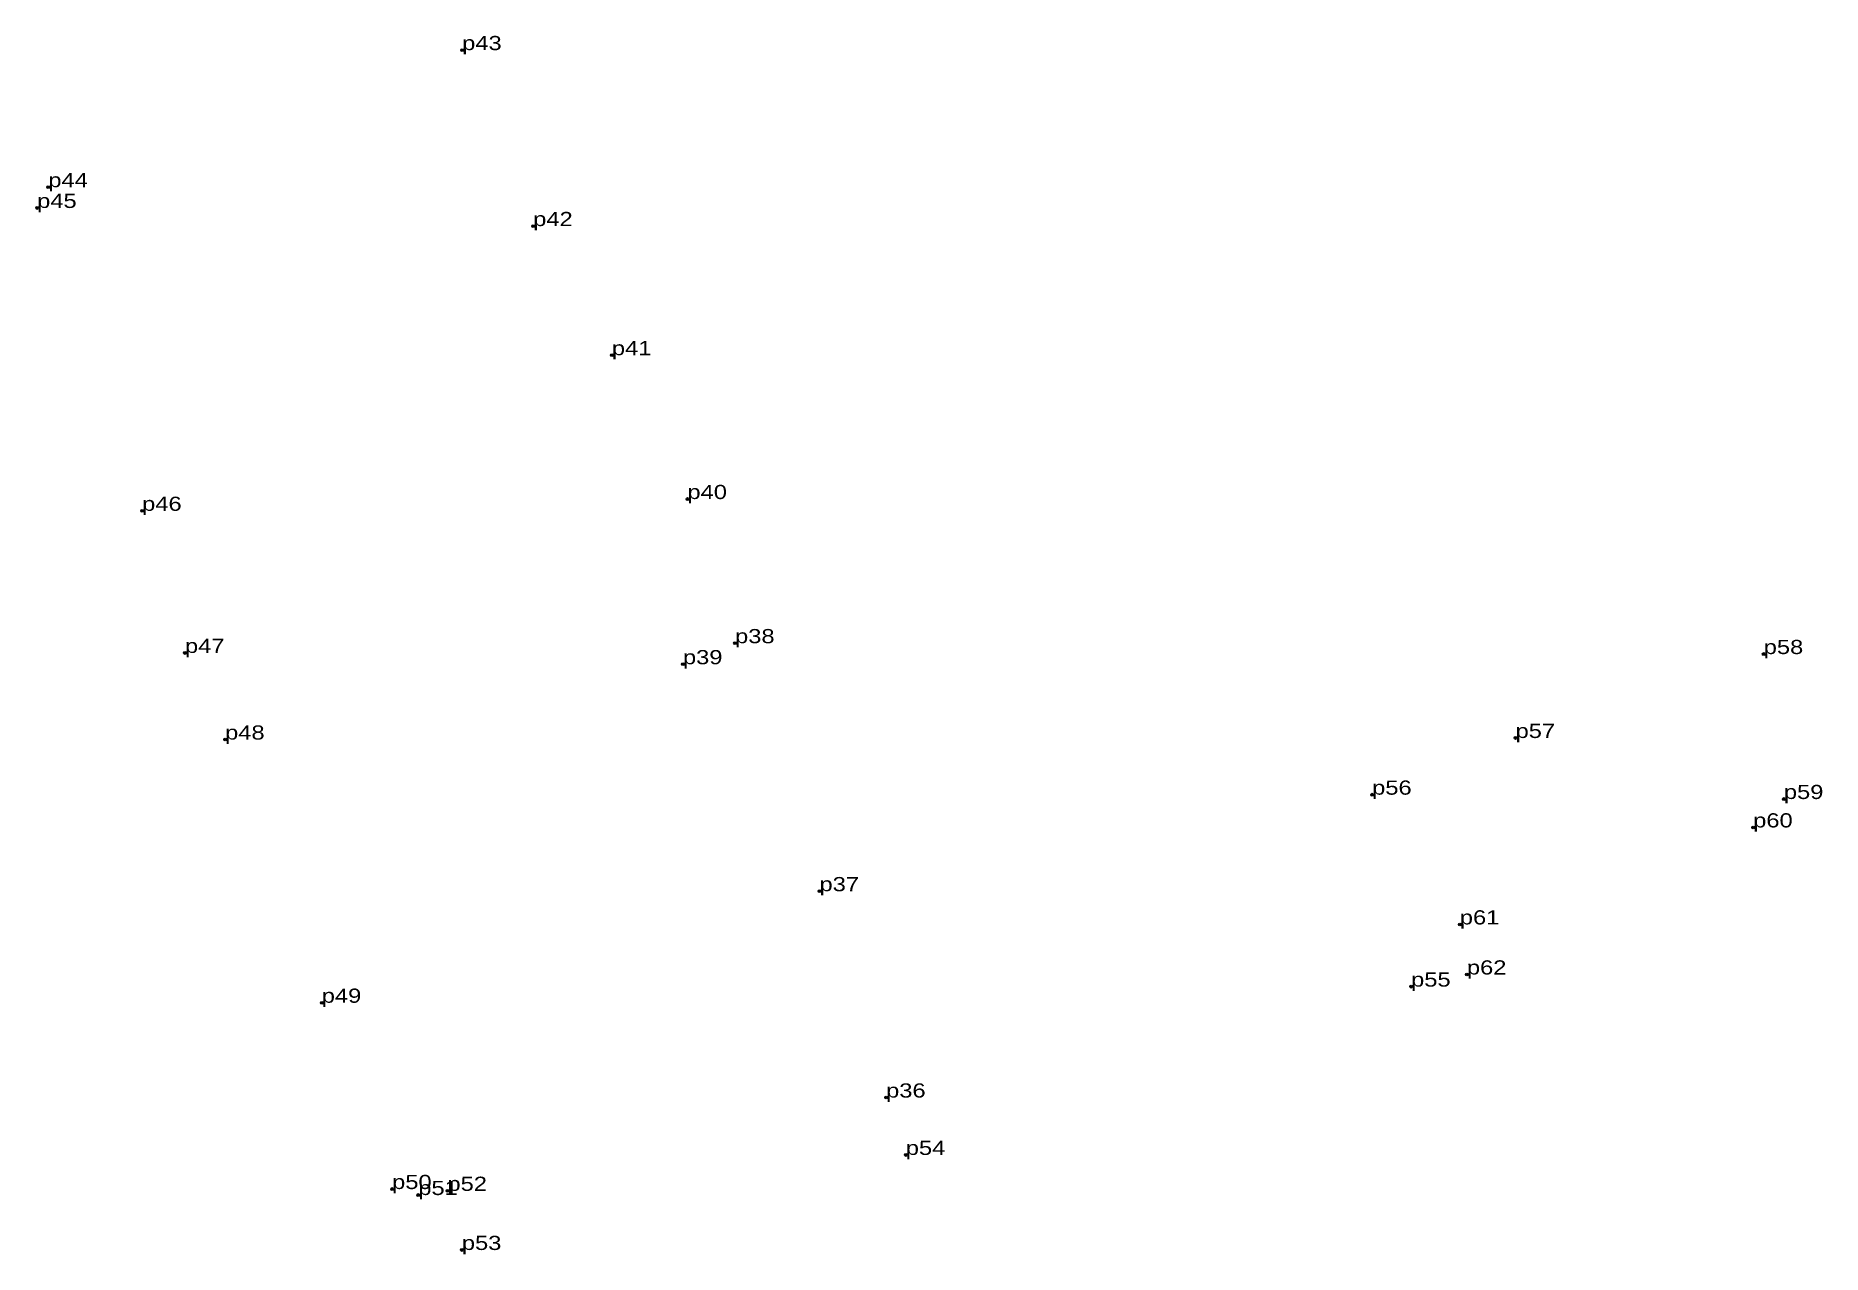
# Model space of a CAD drawing. Header units: centimetres. Extents: x 535469 to 552662, y 1836580 to 1839982.
# Drawn here: x 535469.3 to 535696.2, y 1836580.4 to 1836735.2 of the extents above; entities outside this region: 2.
import ezdxf

# ---------------------------------------------------------------- set-up
doc = ezdxf.new("R2010")
doc.units = ezdxf.units.CM
doc.header["$LTSCALE"] = 0.72
doc.header["$PDMODE"] = 32
doc.header["$PDSIZE"] = 0.36
doc.layers.add('12', color=7, linetype='Continuous')
doc.layers.add('7', color=7, linetype='Continuous')

msp = doc.modelspace()

# ---------------------------------------------------------------- linework, layer by layer
at = {"layer": '7'}
for p in [(552130.37, 1839666.12), (535523.44, 1836733.33), (535470.86, 1836715.92), (535469.44, 1836713.28), (535532.46, 1836710.98), (535542.46, 1836694.58), (535482.78, 1836674.81), (535552.06, 1836676.31), (535488.22, 1836656.76), (535558.11, 1836658), (535688.8, 1836656.62), (535551.49, 1836655.33), (535493.32, 1836645.76), (535657.27, 1836645.96), (535639.05, 1836638.76), (535691.36, 1836638.21), (535687.46, 1836634.6), (535568.84, 1836626.5), (535650.19, 1836622.28), (535651.09, 1836615.92), (535644, 1836614.38), (535505.6, 1836612.33), (535577.3, 1836600.29), (535579.8, 1836593), (535514.54, 1836588.67), (535521.57, 1836588.44), (535517.86, 1836587.91), (535523.4, 1836580.93)]:
    msp.add_point(p, dxfattribs=at)

# ---------------------------------------------------------------- texts
at = {"layer": '12'}
for s, width, p in [('Base:p1', 1.2, (552130.37, 1839666.12)), ('p43', 1.25, (535523.44, 1836733.33)), ('p44', 1.25, (535470.86, 1836715.92)), ('p45', 1.25, (535469.44, 1836713.28)), ('p42', 1.25, (535532.46, 1836710.98)), ('p41', 1.25, (535542.46, 1836694.58)), ('p40', 1.25, (535552.06, 1836676.31)), ('p46', 1.25, (535482.78, 1836674.81)), ('p38', 1.25, (535558.11, 1836658)), ('p47', 1.25, (535488.22, 1836656.76)), ('p39', 1.25, (535551.49, 1836655.33)), ('p58', 1.25, (535688.8, 1836656.62)), ('p48', 1.25, (535493.32, 1836645.76)), ('p57', 1.25, (535657.27, 1836645.96)), ('p56', 1.25, (535639.05, 1836638.76)), ('p59', 1.25, (535691.36, 1836638.21)), ('p60', 1.25, (535687.46, 1836634.6)), ('p37', 1.25, (535568.84, 1836626.5)), ('p61', 1.25, (535650.19, 1836622.28)), ('p55', 1.25, (535644, 1836614.38)), ('p62', 1.25, (535651.09, 1836615.92)), ('p49', 1.25, (535505.6, 1836612.33)), ('p36', 1.25, (535577.3, 1836600.29)), ('p54', 1.25, (535579.8, 1836593)), ('p50', 1.25, (535514.54, 1836588.67)), ('p51', 1.25, (535517.86, 1836587.91)), ('p52', 1.25, (535521.57, 1836588.44)), ('p53', 1.25, (535523.4, 1836580.93))]:
    msp.add_text(s, height=1.8, dxfattribs=dict(at, width=width)).set_placement(p)

doc.saveas('drawing.dxf')
